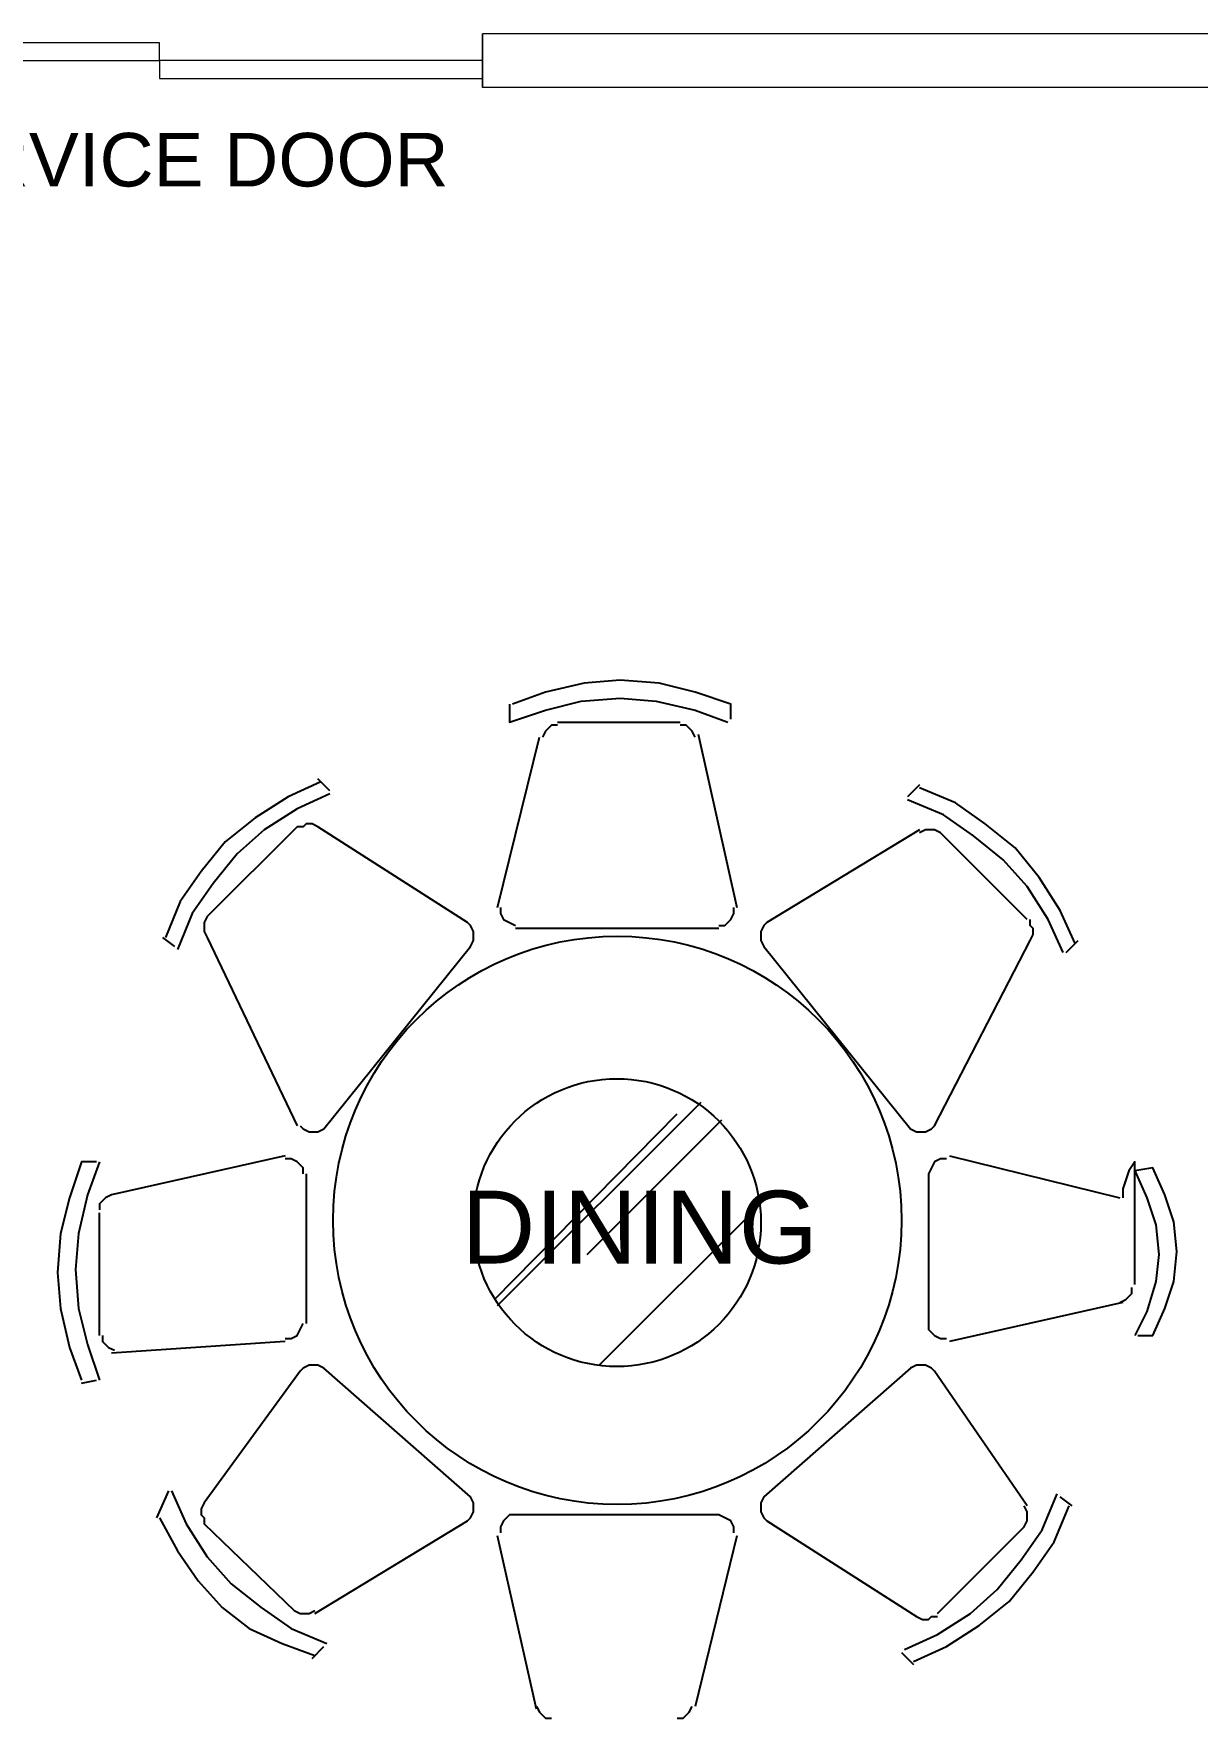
# Model space of a CAD drawing. Header units: inches. Extents: x 2489 to 6987, y 91 to 1364.
# Drawn here: x 5285.3 to 5414.6, y 959.6 to 1146.9 of the extents above; entities that cross this region are included whole.
import ezdxf

# ---------------------------------------------------------------- set-up
doc = ezdxf.new("R2010")
doc.units = ezdxf.units.IN
doc.header["$MEASUREMENT"] = 0
doc.layers.add('PDF2_Geometry', color=7, linetype='Continuous')
doc.layers.add('PDF2_Text', color=7, linetype='Continuous')
doc.styles.add('PDF Arial', font='arial.ttf')

msp = doc.modelspace()

# ---------------------------------------------------------------- linework, layer by layer
at = {"layer": 'PDF2_Geometry', "lineweight": 20}
for points in [[(5456.85133, 1146.91351), (5335.16902, 1146.91986)], [(5335.16905, 1143.92628), (5335.16905, 1146.91988)], [(5456.85132, 1140.92625), (5335.169, 1140.93271)]]:
    msp.add_lwpolyline(points, dxfattribs=at)
msp.add_lwpolyline([(5335.16905, 1146.91988), (5335.16905, 1140.93268)], close=True, dxfattribs=at)
msp.add_lwpolyline([(5335.16905, 1146.91988), (5335.16905, 1140.93268)], close=True, dxfattribs=at)
at = {"layer": 'PDF2_Geometry', "lineweight": 9}
for points in [[(5299.24581, 1143.92628), (5299.24581, 1145.92207), (5263.32258, 1145.92207), (5263.32258, 1143.92628)], [(5335.16905, 1141.9305), (5335.16905, 1143.92628), (5299.24581, 1143.92628), (5299.24581, 1141.9305)]]:
    msp.add_lwpolyline(points, close=True, dxfattribs=at)
msp.add_lwpolyline([(5362.11146, 1140.93268), (5340.49101, 1140.93268)], dxfattribs=at)
at = {"layer": 'PDF2_Geometry', "lineweight": 25}
for points in [[(5362.77672, 1070.71805), (5362.77672, 1072.38114), (5358.78522, 1073.71166), (5354.79379, 1074.70948), (5350.46966, 1075.04218), (5346.47822, 1074.70948), (5342.15409, 1073.71166), (5338.49523, 1072.38114)], [(5338.16266, 1072.38114), (5338.16266, 1070.38536), (5342.15409, 1071.71588), (5346.14559, 1072.71383), (5350.46966, 1073.0464), (5354.46116, 1072.71383), (5358.78522, 1071.71588), (5362.44409, 1070.38536)], [(5343.48461, 1070.05279), (5342.81936, 1070.05279), (5342.48672, 1069.72022), (5342.15409, 1069.38753), (5341.82146, 1068.72227)], [(5343.48461, 1070.38536), (5357.12214, 1070.38536)], [(5358.78522, 1068.72227), (5358.45259, 1069.38753), (5358.11996, 1069.72022), (5357.78733, 1070.05279), (5357.12214, 1070.05279)], [(5336.83214, 1049.76279), (5341.48883, 1068.72227)], [(5359.11785, 1069.05496), (5363.44192, 1049.76279)], [(5318.20529, 1062.73505), (5316.87477, 1064.06557)], [(5317.2074, 1063.73301), (5313.54853, 1062.06979), (5309.88973, 1059.74144), (5306.56349, 1057.08053), (5303.90251, 1053.75423), (5301.57416, 1050.42805), (5299.91101, 1046.43662)], [(5318.20529, 1062.40248), (5314.54642, 1060.7394), (5310.88755, 1058.41105), (5307.89394, 1055.75001), (5305.23297, 1052.42383), (5302.90462, 1049.09753), (5301.24153, 1045.1061)], [(5383.73192, 1063.40031), (5382.40146, 1062.06979)], [(5401.02831, 1045.77136), (5399.36515, 1049.43022), (5397.03681, 1053.08909), (5394.37583, 1056.41527), (5391.04959, 1059.07618), (5387.72342, 1061.40466), (5383.73192, 1063.06775)], [(5399.69779, 1044.77353), (5398.0347, 1048.43227), (5395.70635, 1052.09114), (5393.04537, 1055.08475), (5389.71913, 1057.74579), (5386.39289, 1060.07414), (5382.40146, 1061.73723)], [(5314.87905, 1025.48136), (5315.21168, 1025.14879), (5315.87694, 1024.8161), (5316.87477, 1024.8161), (5317.54003, 1025.14879), (5333.83853, 1045.43866), (5334.17116, 1046.10392), (5334.17116, 1047.10188), (5333.83853, 1047.76714), (5333.5059, 1048.0997), (5316.87477, 1058.74362), (5316.20951, 1059.07618), (5315.54431, 1059.07618), (5315.21168, 1058.74362), (5314.54642, 1058.74362), (5304.56777, 1048.76497), (5304.23514, 1048.0997), (5304.23514, 1047.76714), (5304.23514, 1047.10188), (5304.56777, 1046.43662), (5314.54642, 1025.48136)], [(5383.73192, 1058.41105), (5366.76816, 1048.0997), (5366.43553, 1047.76714), (5366.1029, 1047.10188), (5366.1029, 1046.10392), (5366.43553, 1045.43866), (5382.73403, 1025.14879), (5383.39929, 1024.8161), (5384.39718, 1024.8161), (5385.06244, 1025.14879), (5385.39507, 1025.48136), (5396.03898, 1046.10392), (5396.37161, 1046.76918), (5396.37161, 1047.43444), (5396.03898, 1047.76714), (5396.03898, 1048.43227)], [(5395.70635, 1048.43227), (5386.06026, 1058.07836), (5385.39507, 1058.41105), (5385.06244, 1058.41105), (5384.39718, 1058.41105), (5383.73192, 1058.07836)], [(5337.16477, 1049.76279), (5337.16477, 1049.09753), (5337.4974, 1048.43227), (5338.16266, 1048.0997), (5338.82786, 1047.76714)], [(5361.4462, 1047.76714), (5362.11146, 1047.76714), (5362.77672, 1048.43227), (5363.10935, 1049.09753), (5363.10935, 1049.76279)], [(5361.4462, 1047.43444), (5338.82786, 1047.43444)], [(5299.57838, 1046.43662), (5300.9089, 1045.43866)], [(5400.03042, 1044.77353), (5401.36094, 1046.10392)], [(5336.49952, 1006.18922), (5356.78949, 1026.81182)], [(5336.83214, 1005.52398), (5359.45048, 1028.14231)], [(5346.81082, 1011.17856), (5361.77883, 1026.14658)], [(5292.26071, 1021.48992), (5290.59762, 1021.48992), (5289.2671, 1017.49842), (5288.26927, 1013.50693), (5287.93664, 1009.18286), (5288.26927, 1005.19136), (5289.2671, 1000.86729), (5290.59762, 997.20843)], [(5292.59334, 1021.48992), (5291.26282, 1017.83105), (5290.26499, 1013.50693), (5289.93236, 1009.51549), (5290.26499, 1005.19136), (5291.26282, 1001.19993), (5292.59334, 997.20843)], [(5313.21596, 1022.15518), (5293.92386, 1017.83105), (5293.2586, 1017.49842), (5292.92597, 1017.1658), (5292.59334, 1016.83316), (5292.59334, 1016.1679)], [(5315.21168, 1020.1594), (5315.21168, 1020.82466), (5314.54642, 1021.48992), (5313.88116, 1021.82249), (5313.21596, 1021.82249)], [(5386.72553, 1021.82249), (5386.06026, 1021.82249), (5385.39507, 1021.48992), (5385.06244, 1020.82466), (5384.72981, 1020.1594), (5384.72981, 1003.52827), (5384.72981, 1002.86301), (5385.39507, 1002.19775), (5386.06026, 1001.86519), (5386.72553, 1001.86519)], [(5387.05815, 1022.15518), (5406.01763, 1017.49842)], [(5407.68072, 1007.85234), (5407.68072, 1021.48992), (5407.01552, 1020.49197), (5406.68289, 1019.49414), (5406.35026, 1018.49631), (5406.35026, 1017.49842)], [(5409.6765, 1002.19775), (5411.00696, 1005.19136), (5412.00485, 1008.18497), (5412.33748, 1011.51121), (5412.00485, 1014.83745), (5411.00696, 1017.83105), (5409.6765, 1020.82466), (5407.68072, 1020.49197), (5409.01124, 1017.49842), (5410.00913, 1014.50482), (5410.34176, 1011.17858), (5410.00913, 1008.18497), (5409.01124, 1004.8588), (5407.68072, 1002.19775)], [(5315.54431, 1020.1594), (5315.54431, 1003.52827)], [(5292.59334, 1002.19775), (5292.59334, 1015.83528)], [(5348.14131, 998.87153), (5366.10293, 1016.83315)], [(5406.35026, 1005.85662), (5387.05815, 1001.53256)], [(5406.01763, 1005.85662), (5406.68289, 1006.18925), (5407.01552, 1006.52188), (5407.34815, 1006.85451), (5407.34815, 1007.51977)], [(5292.92597, 1002.19775), (5292.92597, 1001.53256), (5293.2586, 1001.19993), (5293.59123, 1000.86729), (5294.25643, 1000.53467)], [(5313.21596, 1001.86519), (5313.88116, 1001.86519), (5314.54642, 1002.19775), (5314.87905, 1002.86301), (5315.21168, 1003.52827)], [(5408.01337, 1002.19775), (5409.67649, 1002.19775)], [(5313.21596, 1001.53256), (5293.92386, 1000.20204)], [(5316.54214, 971.26391), (5333.5059, 981.57519), (5333.83853, 981.90782), (5334.17116, 982.57308), (5334.17116, 983.57091), (5333.83853, 984.23617), (5317.54003, 998.53895), (5316.87477, 998.87158), (5315.87694, 998.87158), (5315.21168, 998.53895), (5314.87905, 998.20632), (5304.23514, 983.57091), (5303.90251, 982.90565), (5303.90251, 982.24045), (5304.23514, 981.90782), (5304.23514, 981.24256), (5314.21379, 971.59654), (5314.87905, 971.26391), (5315.21168, 971.26391), (5315.87694, 971.26391), (5316.54214, 971.59654)], [(5395.70635, 983.23828), (5385.39507, 998.20632), (5385.06244, 998.53895), (5384.39718, 998.87158), (5383.39929, 998.87158), (5382.73403, 998.53895), (5366.43553, 984.23617), (5366.1029, 983.57091), (5366.1029, 982.57308), (5366.43553, 981.90782), (5366.76816, 981.57519), (5383.39929, 970.93128), (5384.06455, 970.59865), (5384.72981, 970.59865), (5385.06244, 970.93128), (5385.72763, 970.93128)], [(5290.59762, 996.8758), (5292.26071, 997.20843)], [(5300.24364, 984.90143), (5298.91318, 981.90782)], [(5300.57627, 984.90143), (5302.23942, 981.24256), (5304.56777, 977.58369), (5307.22875, 974.59008), (5310.55499, 971.9291), (5313.88116, 969.60076), (5317.87266, 967.93767)], [(5382.06883, 967.27241), (5385.72763, 968.93549), (5389.3865, 971.26391), (5392.38011, 973.92488), (5395.04109, 977.25106), (5397.36944, 980.5773), (5399.03259, 984.5688)], [(5400.69568, 983.23828), (5399.36515, 984.23617)], [(5299.24581, 981.90782), (5301.24153, 978.24895), (5303.56988, 974.92271), (5306.23086, 971.9291), (5309.22447, 969.60076), (5312.88334, 967.93767), (5316.54214, 966.60715)], [(5363.10935, 980.24467), (5363.10935, 980.90993), (5362.77672, 981.57519), (5362.11146, 981.90782), (5361.4462, 982.24045), (5338.82786, 982.24045), (5338.16266, 982.24045), (5337.4974, 981.57519), (5337.16477, 980.90993), (5337.16477, 980.24467)], [(5383.06666, 965.94195), (5386.72553, 967.60504), (5390.38439, 969.93338), (5393.71063, 972.59436), (5396.37161, 975.9206), (5398.69996, 979.24684), (5400.36304, 983.23828)], [(5385.72763, 971.26391), (5395.37372, 980.90993), (5395.70635, 981.57519), (5395.70635, 981.90782), (5395.70635, 982.57308), (5395.37372, 983.23828)], [(5341.1562, 960.61993), (5336.83214, 979.9121)], [(5363.44192, 979.9121), (5358.78522, 960.95256)], [(5316.20951, 966.27452), (5317.54003, 967.60504)], [(5381.7362, 966.93978), (5383.06666, 965.60932)], [(5341.1562, 960.95256), (5341.48883, 960.28736), (5341.82146, 959.95473), (5342.15409, 959.6221), (5342.81936, 959.6221)], [(5356.78951, 959.6221), (5357.45477, 959.6221), (5357.78733, 959.95473), (5358.11996, 960.28736), (5358.45259, 960.95256)]]:
    msp.add_lwpolyline(points, dxfattribs=at)
for centre, radius in [((5350.14663, 1014.98565), 31.58992), ((5350.10048, 1014.72988), 16.00278)]:
    msp.add_circle(centre, radius, dxfattribs=at)

# ---------------------------------------------------------------- texts
at = {"layer": 'PDF2_Text', "attachment_point": 7, "style": 'PDF Arial'}
for s, insert, char_height in [('SERVICE DOOR', (5267.64603, 1129.85065), 5.9524346), ('DINING', (5332.85757, 1010.0725), 8.095545)]:
    msp.add_mtext(s, dxfattribs=dict(at, insert=insert, char_height=char_height))

doc.saveas('drawing.dxf')
